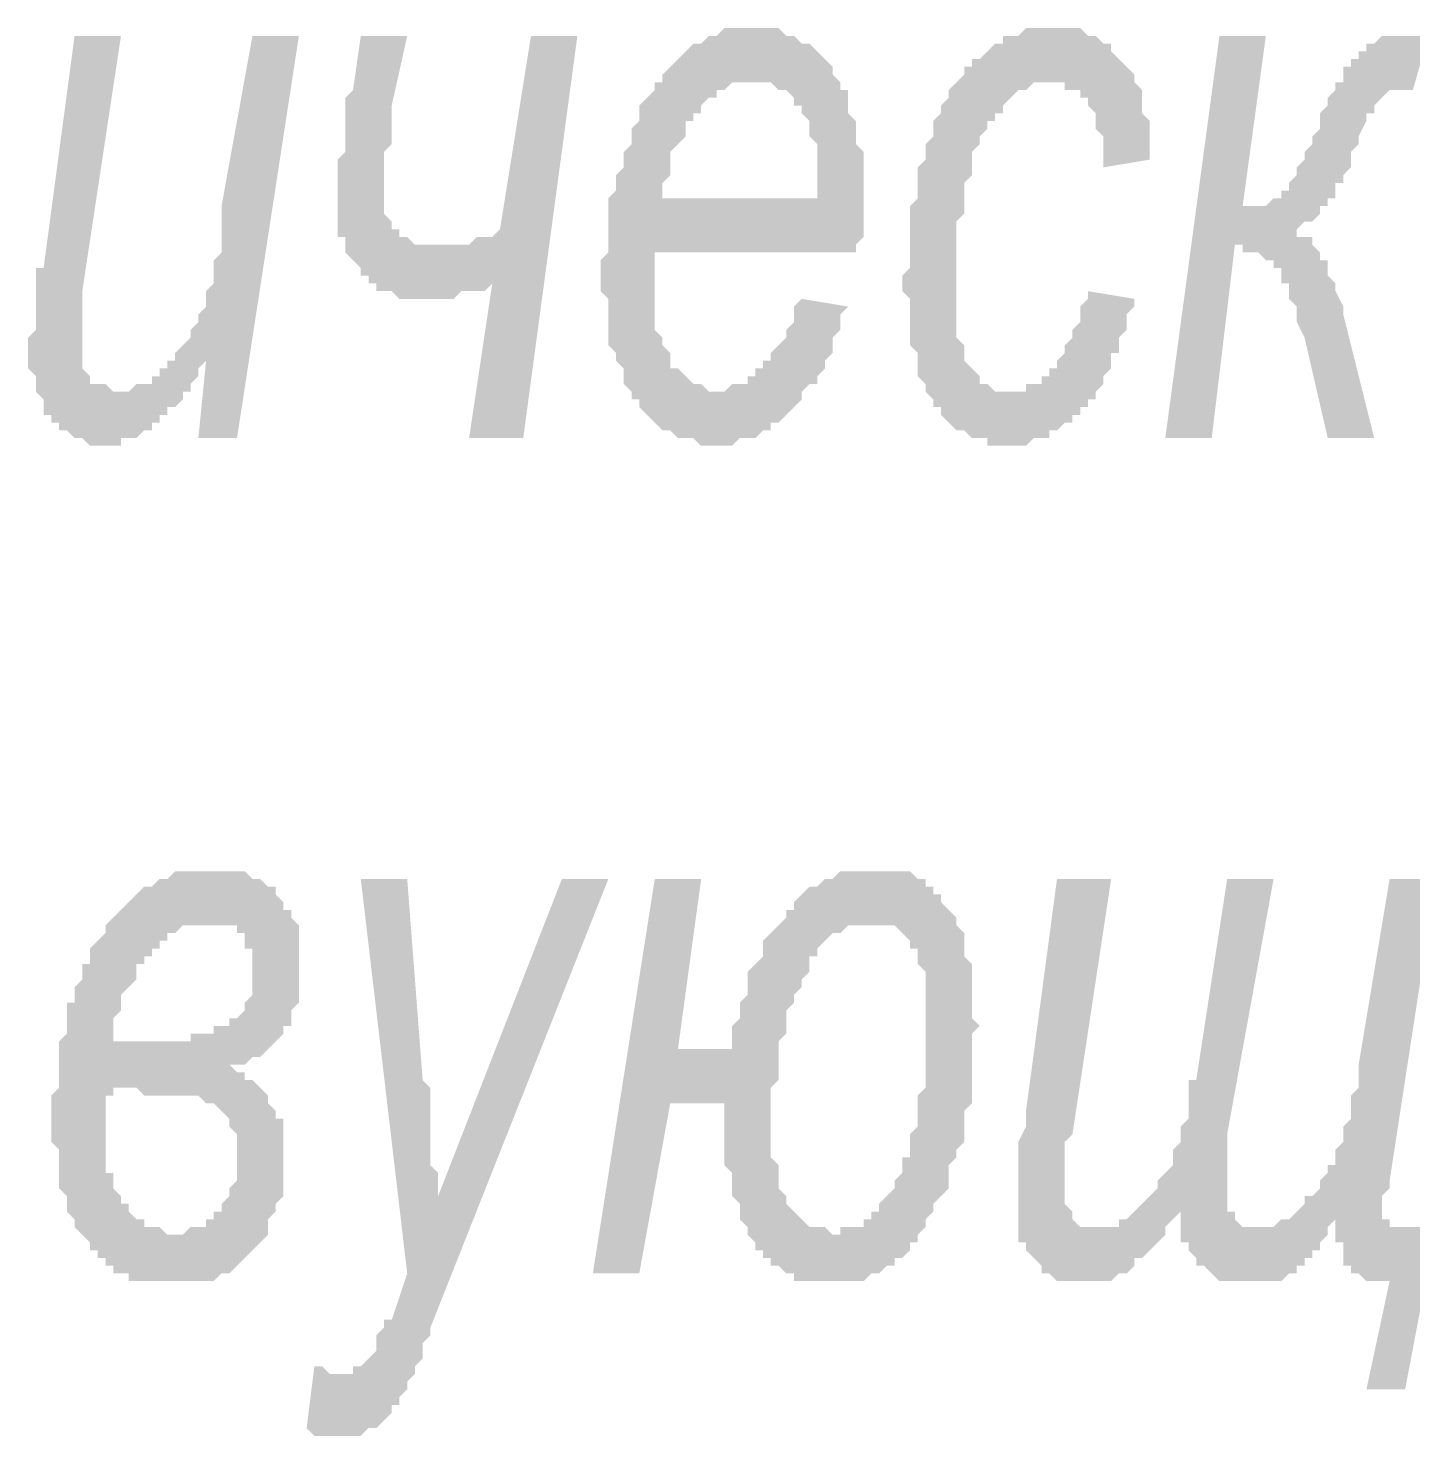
# Model space of a CAD drawing. Header units: millimetres. Extents: x 1372 to 666090, y 1285 to 31551.
# Drawn here: x 504770 to 505517, y 5046 to 5805 of the extents above; entities that cross this region are included whole.
import ezdxf

# ---------------------------------------------------------------- set-up
doc = ezdxf.new("R2010")
doc.units = ezdxf.units.MM
doc.layers.add('PDF _75-АЗ Штамп', color=7, linetype='Continuous')

msp = doc.modelspace()

# ---------------------------------------------------------------- hatches: boundary and pattern name
at = {"layer": 'PDF _75-АЗ Штамп', "transparency": 33554559}
for points in [[(504866.15, 5625.5), (504861.98, 5621.32), (504861.98, 5617.15), (504857.81, 5612.98), (504857.81, 5608.81), (504853.63, 5608.81), (504853.63, 5604.64), (504849.46, 5600.47), (504845.29, 5600.47), (504845.29, 5596.3), (504841.12, 5596.3), (504841.12, 5592.13), (504836.95, 5592.13), (504836.95, 5587.96), (504832.78, 5587.96), (504828.61, 5583.78), (504828.61, 5583.78), (504824.44, 5583.78), (504824.44, 5583.78), (504820.26, 5583.78), (504820.26, 5579.61), (504816.09, 5579.61), (504811.92, 5579.61), (504811.92, 5579.61), (504811.92, 5579.61), (504807.75, 5579.61), (504803.58, 5579.61), (504803.58, 5579.61), (504799.41, 5583.78), (504795.24, 5583.78), (504795.24, 5583.78), (504791.07, 5587.96), (504786.9, 5587.96), (504786.9, 5592.13), (504782.72, 5592.13), (504782.72, 5596.3), (504778.55, 5596.3), (504778.55, 5600.47), (504778.55, 5604.64), (504774.38, 5608.81), (504774.38, 5612.98), (504774.38, 5612.98), (504774.38, 5617.15), (504770.21, 5621.32), (504770.21, 5625.5), (504770.21, 5629.67), (504770.21, 5633.84), (504770.21, 5633.84), (504770.21, 5638.01), (504774.38, 5642.18), (504774.38, 5646.35), (504774.38, 5650.52), (504774.38, 5654.69), (504774.38, 5658.87), (504774.38, 5663.04), (504774.38, 5667.21), (504774.38, 5675.55), (504778.55, 5675.55), (504795.24, 5800.69), (504820.26, 5800.69), (504799.41, 5663.04), (504799.41, 5658.87), (504799.41, 5654.69), (504799.41, 5650.52), (504799.41, 5646.35), (504799.41, 5642.18), (504799.41, 5638.01), (504799.41, 5638.01), (504799.41, 5629.67), (504799.41, 5625.5), (504799.41, 5625.5), (504799.41, 5621.32), (504803.58, 5617.15), (504803.58, 5617.15), (504803.58, 5612.98), (504807.75, 5612.98), (504807.75, 5612.98), (504811.92, 5612.98), (504816.09, 5608.81), (504820.26, 5608.81), (504820.26, 5608.81), (504824.44, 5608.81), (504828.61, 5612.98), (504828.61, 5612.98), (504832.78, 5612.98), (504836.95, 5612.98), (504836.95, 5617.15), (504841.12, 5617.15), (504841.12, 5621.32), (504845.29, 5621.32), (504845.29, 5625.5), (504849.46, 5625.5), (504849.46, 5629.67), (504853.63, 5633.84), (504853.63, 5633.84), (504857.81, 5638.01), (504857.81, 5642.18), (504861.98, 5646.35), (504861.98, 5646.35), (504861.98, 5650.52), (504866.15, 5654.69), (504866.15, 5658.87), (504866.15, 5663.04), (504870.32, 5667.21), (504870.32, 5667.21), (504870.32, 5671.38), (504870.32, 5675.55), (504870.32, 5675.55), (504870.32, 5679.72), (504874.49, 5683.89), (504874.49, 5688.06), (504874.49, 5692.23), (504874.49, 5696.41), (504874.49, 5704.75), (504874.49, 5708.92), (504891.17, 5800.69), (504916.2, 5800.69), (504882.83, 5583.78), (504861.98, 5583.78)], [(504949.57, 5800.69), (504974.6, 5800.69), (504966.26, 5763.14), (504966.26, 5758.97), (504966.26, 5754.8), (504966.26, 5746.46), (504966.26, 5742.29), (504962.08, 5738.12), (504962.08, 5733.95), (504962.08, 5729.78), (504962.08, 5725.6), (504962.08, 5725.6), (504962.08, 5721.43), (504962.08, 5717.26), (504962.08, 5717.26), (504962.08, 5713.09), (504962.08, 5708.92), (504962.08, 5704.75), (504966.26, 5700.58), (504966.26, 5696.41), (504970.43, 5696.41), (504970.43, 5696.41), (504970.43, 5692.23), (504974.6, 5692.23), (504974.6, 5692.23), (504978.77, 5688.06), (504982.94, 5688.06), (504982.94, 5688.06), (504987.11, 5688.06), (504991.28, 5688.06), (504991.28, 5688.06), (504995.45, 5688.06), (504999.63, 5688.06), (504999.63, 5688.06), (505003.8, 5688.06), (505007.97, 5688.06), (505007.97, 5688.06), (505012.14, 5692.23), (505016.31, 5692.23), (505016.31, 5692.23), (505020.48, 5692.23), (505024.65, 5696.41), (505024.65, 5696.41), (505041.34, 5800.69), (505066.36, 5800.69), (505037.17, 5583.78), (505007.97, 5583.78), (505020.48, 5667.21), (505020.48, 5667.21), (505016.31, 5663.04), (505012.14, 5663.04), (505007.97, 5663.04), (505007.97, 5663.04), (505003.8, 5663.04), (504999.63, 5658.87), (504999.63, 5658.87), (504995.45, 5658.87), (504991.28, 5658.87), (504991.28, 5658.87), (504987.11, 5658.87), (504987.11, 5658.87), (504982.94, 5658.87), (504978.77, 5658.87), (504974.6, 5658.87), (504974.6, 5658.87), (504970.43, 5658.87), (504966.26, 5663.04), (504966.26, 5663.04), (504962.08, 5663.04), (504957.91, 5663.04), (504957.91, 5667.21), (504953.74, 5667.21), (504953.74, 5671.38), (504949.57, 5671.38), (504949.57, 5671.38), (504949.57, 5675.55), (504945.4, 5679.72), (504945.4, 5679.72), (504941.23, 5683.89), (504941.23, 5688.06), (504941.23, 5692.23), (504937.06, 5692.23), (504937.06, 5696.41), (504937.06, 5700.58), (504937.06, 5704.75), (504937.06, 5708.92), (504937.06, 5713.09), (504937.06, 5713.09), (504937.06, 5717.26), (504937.06, 5717.26), (504937.06, 5721.43), (504937.06, 5725.6), (504937.06, 5725.6), (504937.06, 5729.78), (504937.06, 5733.95), (504941.23, 5738.12), (504941.23, 5746.46), (504941.23, 5750.63), (504941.23, 5754.8), (504941.23, 5763.14), (504941.23, 5767.32), (504945.4, 5771.49)], [(505341.66, 5663.04), (505366.69, 5658.87), (505366.69, 5654.69), (505362.52, 5650.52), (505362.52, 5646.35), (505362.52, 5642.18), (505358.35, 5638.01), (505358.35, 5633.84), (505358.35, 5629.67), (505354.18, 5629.67), (505354.18, 5625.5), (505354.18, 5621.32), (505350, 5617.15), (505350, 5612.98), (505350, 5612.98), (505345.83, 5608.81), (505345.83, 5604.64), (505341.66, 5604.64), (505341.66, 5600.47), (505337.49, 5600.47), (505337.49, 5596.3), (505333.32, 5596.3), (505333.32, 5592.13), (505329.15, 5592.13), (505324.98, 5587.96), (505324.98, 5587.96), (505320.81, 5587.96), (505320.81, 5583.78), (505316.63, 5583.78), (505312.46, 5583.78), (505312.46, 5583.78), (505308.29, 5579.61), (505304.12, 5579.61), (505304.12, 5579.61), (505299.95, 5579.61), (505299.95, 5579.61), (505295.78, 5579.61), (505291.61, 5579.61), (505287.44, 5579.61), (505287.44, 5583.78), (505283.27, 5583.78), (505279.09, 5583.78), (505279.09, 5583.78), (505274.92, 5587.96), (505274.92, 5587.96), (505270.75, 5587.96), (505266.58, 5592.13), (505266.58, 5592.13), (505262.41, 5596.3), (505262.41, 5600.47), (505258.24, 5600.47), (505258.24, 5604.64), (505258.24, 5604.64), (505254.07, 5608.81), (505254.07, 5612.98), (505254.07, 5612.98), (505249.9, 5617.15), (505249.9, 5621.32), (505249.9, 5625.5), (505249.9, 5629.67), (505245.72, 5633.84), (505245.72, 5633.84), (505245.72, 5638.01), (505245.72, 5642.18), (505245.72, 5646.35), (505245.72, 5650.52), (505245.72, 5658.87), (505241.55, 5663.04), (505241.55, 5667.21), (505241.55, 5667.21), (505241.55, 5671.38), (505245.72, 5675.55), (505245.72, 5679.72), (505245.72, 5683.89), (505245.72, 5688.06), (505245.72, 5692.23), (505245.72, 5696.41), (505245.72, 5700.58), (505245.72, 5704.75), (505245.72, 5704.75), (505245.72, 5708.92), (505249.9, 5713.09), (505249.9, 5717.26), (505249.9, 5721.43), (505249.9, 5725.6), (505249.9, 5729.78), (505254.07, 5733.95), (505254.07, 5733.95), (505254.07, 5738.12), (505254.07, 5742.29), (505258.24, 5746.46), (505258.24, 5750.63), (505258.24, 5754.8), (505262.41, 5758.97), (505262.41, 5763.14), (505266.58, 5767.32), (505266.58, 5767.32), (505266.58, 5771.49), (505270.75, 5775.66), (505270.75, 5775.66), (505274.92, 5779.83), (505274.92, 5784), (505279.09, 5784), (505279.09, 5788.17), (505283.27, 5788.17), (505283.27, 5788.17), (505287.44, 5792.34), (505287.44, 5792.34), (505291.61, 5796.51), (505295.78, 5796.51), (505295.78, 5800.69), (505299.95, 5800.69), (505299.95, 5800.69), (505304.12, 5800.69), (505308.29, 5804.86), (505308.29, 5804.86), (505312.46, 5804.86), (505316.63, 5804.86), (505320.81, 5804.86), (505320.81, 5804.86), (505324.98, 5804.86), (505324.98, 5804.86), (505329.15, 5804.86), (505333.32, 5804.86), (505333.32, 5804.86), (505337.49, 5804.86), (505341.66, 5800.69), (505341.66, 5800.69), (505345.83, 5800.69), (505350, 5796.51), (505350, 5796.51), (505354.18, 5796.51), (505354.18, 5792.34), (505358.35, 5788.17), (505358.35, 5788.17), (505362.52, 5784), (505362.52, 5784), (505366.69, 5779.83), (505366.69, 5775.66), (505366.69, 5775.66), (505370.86, 5771.49), (505370.86, 5767.32), (505370.86, 5763.14), (505370.86, 5758.97), (505375.03, 5754.8), (505375.03, 5750.63), (505375.03, 5746.46), (505375.03, 5742.29), (505375.03, 5738.12), (505375.03, 5733.95), (505375.03, 5733.95), (505350, 5729.78), (505350, 5738.12), (505350, 5742.29), (505350, 5746.46), (505350, 5746.46), (505345.83, 5750.63), (505345.83, 5754.8), (505345.83, 5758.97), (505341.66, 5763.14), (505341.66, 5763.14), (505341.66, 5767.32), (505337.49, 5767.32), (505337.49, 5771.49), (505333.32, 5771.49), (505329.15, 5771.49), (505329.15, 5775.66), (505324.98, 5775.66), (505320.81, 5775.66), (505320.81, 5775.66), (505316.63, 5775.66), (505316.63, 5775.66), (505312.46, 5775.66), (505308.29, 5771.49), (505308.29, 5771.49), (505304.12, 5771.49), (505299.95, 5767.32), (505299.95, 5767.32), (505295.78, 5763.14), (505295.78, 5763.14), (505295.78, 5758.97), (505291.61, 5758.97), (505291.61, 5754.8), (505287.44, 5754.8), (505287.44, 5750.63), (505283.27, 5746.46), (505283.27, 5742.29), (505283.27, 5742.29), (505279.09, 5738.12), (505279.09, 5733.95), (505279.09, 5729.78), (505279.09, 5725.6), (505274.92, 5721.43), (505274.92, 5717.26), (505274.92, 5713.09), (505274.92, 5708.92), (505274.92, 5704.75), (505270.75, 5700.58), (505270.75, 5696.41), (505270.75, 5692.23), (505270.75, 5688.06), (505270.75, 5683.89), (505270.75, 5679.72), (505270.75, 5679.72), (505270.75, 5675.55), (505270.75, 5671.38), (505270.75, 5667.21), (505270.75, 5663.04), (505270.75, 5658.87), (505270.75, 5654.69), (505270.75, 5650.52), (505270.75, 5646.35), (505270.75, 5642.18), (505270.75, 5638.01), (505274.92, 5633.84), (505274.92, 5629.67), (505274.92, 5625.5), (505274.92, 5625.5), (505279.09, 5621.32), (505279.09, 5621.32), (505283.27, 5617.15), (505283.27, 5612.98), (505287.44, 5612.98), (505287.44, 5612.98), (505291.61, 5608.81), (505295.78, 5608.81), (505295.78, 5608.81), (505299.95, 5608.81), (505299.95, 5608.81), (505304.12, 5608.81), (505308.29, 5608.81), (505308.29, 5612.98), (505312.46, 5612.98), (505316.63, 5612.98), (505316.63, 5617.15), (505320.81, 5617.15), (505320.81, 5621.32), (505324.98, 5621.32), (505324.98, 5625.5), (505324.98, 5625.5), (505329.15, 5629.67), (505329.15, 5633.84), (505333.32, 5638.01), (505333.32, 5638.01), (505333.32, 5642.18), (505337.49, 5646.35), (505337.49, 5650.52), (505337.49, 5654.69), (505341.66, 5658.87), (505341.66, 5663.04), (505341.66, 5663.04)], [(505412.57, 5800.69), (505437.6, 5800.69), (505425.09, 5708.92), (505429.26, 5708.92), (505433.43, 5708.92), (505437.6, 5708.92), (505437.6, 5708.92), (505441.77, 5713.09), (505441.77, 5713.09), (505445.94, 5713.09), (505445.94, 5717.26), (505450.11, 5717.26), (505450.11, 5721.43), (505450.11, 5721.43), (505454.28, 5725.6), (505454.28, 5725.6), (505454.28, 5729.78), (505458.45, 5733.95), (505458.45, 5738.12), (505462.63, 5742.29), (505462.63, 5746.46), (505466.8, 5750.63), (505466.8, 5754.8), (505466.8, 5758.97), (505470.97, 5763.14), (505470.97, 5767.32), (505475.14, 5771.49), (505475.14, 5775.66), (505479.31, 5775.66), (505479.31, 5779.83), (505479.31, 5784), (505483.48, 5784), (505483.48, 5788.17), (505487.65, 5788.17), (505487.65, 5792.34), (505487.65, 5792.34), (505491.82, 5792.34), (505491.82, 5796.51), (505496, 5796.51), (505496, 5796.51), (505500.17, 5800.69), (505504.34, 5800.69), (505504.34, 5800.69), (505508.51, 5800.69), (505512.68, 5800.69), (505525.19, 5800.69), (505516.85, 5771.49), (505512.68, 5771.49), (505508.51, 5771.49), (505504.34, 5771.49), (505504.34, 5771.49), (505500.17, 5767.32), (505500.17, 5767.32), (505500.17, 5767.32), (505496, 5763.14), (505496, 5758.97), (505491.82, 5758.97), (505491.82, 5754.8), (505487.65, 5746.46), (505487.65, 5746.46), (505487.65, 5742.29), (505483.48, 5738.12), (505483.48, 5733.95), (505483.48, 5729.78), (505479.31, 5725.6), (505479.31, 5721.43), (505475.14, 5721.43), (505475.14, 5717.26), (505475.14, 5713.09), (505470.97, 5713.09), (505470.97, 5713.09), (505470.97, 5708.92), (505466.8, 5708.92), (505466.8, 5704.75), (505462.63, 5700.58), (505462.63, 5700.58), (505458.45, 5700.58), (505454.28, 5696.41), (505454.28, 5696.41), (505454.28, 5692.23), (505458.45, 5692.23), (505462.63, 5692.23), (505462.63, 5688.06), (505466.8, 5683.89), (505466.8, 5683.89), (505466.8, 5679.72), (505470.97, 5679.72), (505470.97, 5675.55), (505470.97, 5671.38), (505475.14, 5667.21), (505475.14, 5663.04), (505475.14, 5663.04), (505479.31, 5654.69), (505479.31, 5650.52), (505479.31, 5650.52), (505496, 5583.78), (505470.97, 5583.78), (505458.45, 5638.01), (505454.28, 5646.35), (505454.28, 5650.52), (505454.28, 5654.69), (505450.11, 5658.87), (505450.11, 5663.04), (505450.11, 5667.21), (505445.94, 5667.21), (505445.94, 5671.38), (505445.94, 5675.55), (505441.77, 5675.55), (505441.77, 5675.55), (505441.77, 5679.72), (505437.6, 5679.72), (505433.43, 5683.89), (505433.43, 5683.89), (505429.26, 5683.89), (505425.09, 5683.89), (505425.09, 5688.06), (505420.91, 5688.06), (505408.4, 5583.78), (505383.37, 5583.78)], [(504920.37, 5049.87), (504924.54, 5083.24), (504924.54, 5083.24), (504928.72, 5083.24), (504932.89, 5079.07), (504932.89, 5079.07), (504937.06, 5079.07), (504937.06, 5079.07), (504941.23, 5079.07), (504945.4, 5079.07), (504945.4, 5083.24), (504949.57, 5083.24), (504949.57, 5083.24), (504953.74, 5087.41), (504953.74, 5087.41), (504957.91, 5091.58), (504957.91, 5095.76), (504957.91, 5099.93), (504962.08, 5104.1), (504962.08, 5108.27), (504966.26, 5108.27), (504974.6, 5133.3), (504949.57, 5346.03), (504974.6, 5346.03), (504982.94, 5237.58), (504987.11, 5233.41), (504987.11, 5229.23), (504987.11, 5225.06), (504987.11, 5220.89), (504987.11, 5216.72), (504987.11, 5212.55), (504987.11, 5208.38), (504987.11, 5204.21), (504987.11, 5200.04), (504987.11, 5195.86), (504987.11, 5191.69), (504991.28, 5187.52), (504991.28, 5183.35), (504991.28, 5179.18), (504991.28, 5175.01), (504991.28, 5175.01), (505058.02, 5346.03), (505083.05, 5346.03), (504987.11, 5104.1), (504987.11, 5099.93), (504982.94, 5095.76), (504982.94, 5091.58), (504982.94, 5087.41), (504978.77, 5083.24), (504978.77, 5079.07), (504974.6, 5074.9), (504974.6, 5070.73), (504970.43, 5066.56), (504970.43, 5066.56), (504970.43, 5062.39), (504966.26, 5062.39), (504966.26, 5058.22), (504966.26, 5058.22), (504962.08, 5054.04), (504962.08, 5054.04), (504957.91, 5049.87), (504957.91, 5049.87), (504953.74, 5049.87), (504949.57, 5045.7), (504949.57, 5045.7), (504945.4, 5045.7), (504941.23, 5045.7), (504941.23, 5045.7), (504937.06, 5045.7), (504937.06, 5045.7), (504932.89, 5045.7), (504928.72, 5045.7), (504928.72, 5045.7), (504924.54, 5045.7), (504920.37, 5049.87), (504920.37, 5049.87)], [(505391.72, 5166.67), (505387.54, 5162.49), (505387.54, 5162.49), (505383.37, 5158.32), (505383.37, 5154.15), (505379.2, 5149.98), (505379.2, 5149.98), (505375.03, 5145.81), (505375.03, 5145.81), (505370.86, 5141.64), (505366.69, 5141.64), (505366.69, 5137.47), (505366.69, 5137.47), (505362.52, 5133.3), (505358.35, 5133.3), (505358.35, 5133.3), (505354.18, 5129.13), (505354.18, 5129.13), (505350, 5129.13), (505345.83, 5129.13), (505345.83, 5129.13), (505341.66, 5129.13), (505337.49, 5129.13), (505337.49, 5129.13), (505333.32, 5129.13), (505329.15, 5129.13), (505329.15, 5129.13), (505324.98, 5129.13), (505320.81, 5133.3), (505320.81, 5133.3), (505316.63, 5133.3), (505316.63, 5137.47), (505312.46, 5141.64), (505312.46, 5141.64), (505308.29, 5145.81), (505308.29, 5149.98), (505304.12, 5149.98), (505304.12, 5154.15), (505304.12, 5158.32), (505304.12, 5162.49), (505304.12, 5166.67), (505304.12, 5170.84), (505304.12, 5170.84), (505304.12, 5175.01), (505304.12, 5179.18), (505304.12, 5183.35), (505304.12, 5183.35), (505304.12, 5187.52), (505304.12, 5191.69), (505304.12, 5195.86), (505304.12, 5200.04), (505304.12, 5204.21), (505308.29, 5212.55), (505308.29, 5216.72), (505308.29, 5220.89), (505324.98, 5346.03), (505354.18, 5346.03), (505333.32, 5208.38), (505329.15, 5204.21), (505329.15, 5200.04), (505329.15, 5195.86), (505329.15, 5191.69), (505329.15, 5187.52), (505329.15, 5183.35), (505329.15, 5183.35), (505329.15, 5175.01), (505329.15, 5170.84), (505329.15, 5170.84), (505333.32, 5166.67), (505333.32, 5162.49), (505333.32, 5162.49), (505337.49, 5158.32), (505341.66, 5158.32), (505341.66, 5158.32), (505345.83, 5158.32), (505350, 5158.32), (505350, 5158.32), (505354.18, 5158.32), (505358.35, 5158.32), (505358.35, 5162.49), (505362.52, 5162.49), (505366.69, 5166.67), (505366.69, 5166.67), (505370.86, 5170.84), (505370.86, 5170.84), (505375.03, 5175.01), (505375.03, 5175.01), (505379.2, 5179.18), (505379.2, 5183.35), (505383.37, 5187.52), (505383.37, 5187.52), (505387.54, 5191.69), (505387.54, 5195.86), (505387.54, 5195.86), (505387.54, 5200.04), (505391.72, 5204.21), (505391.72, 5204.21), (505391.72, 5208.38), (505391.72, 5212.55), (505395.89, 5216.72), (505395.89, 5220.89), (505395.89, 5225.06), (505395.89, 5229.23), (505395.89, 5237.58), (505400.06, 5237.58), (505416.74, 5346.03), (505441.77, 5346.03), (505416.74, 5208.38), (505416.74, 5200.04), (505416.74, 5195.86), (505416.74, 5191.69), (505416.74, 5187.52), (505416.74, 5183.35), (505416.74, 5183.35), (505416.74, 5179.18), (505416.74, 5175.01), (505416.74, 5170.84), (505416.74, 5166.67), (505420.91, 5166.67), (505420.91, 5162.49), (505420.91, 5162.49), (505425.09, 5158.32), (505429.26, 5158.32), (505429.26, 5158.32), (505433.43, 5158.32), (505433.43, 5158.32), (505437.6, 5158.32), (505441.77, 5158.32), (505441.77, 5158.32), (505445.94, 5162.49), (505445.94, 5162.49), (505450.11, 5162.49), (505454.28, 5166.67), (505454.28, 5166.67), (505458.45, 5170.84), (505458.45, 5175.01), (505462.63, 5175.01), (505466.8, 5179.18), (505466.8, 5179.18), (505466.8, 5183.35), (505466.8, 5183.35), (505470.97, 5187.52), (505470.97, 5191.69), (505475.14, 5191.69), (505475.14, 5195.86), (505475.14, 5200.04), (505479.31, 5204.21), (505479.31, 5204.21), (505479.31, 5208.38), (505479.31, 5212.55), (505483.48, 5216.72), (505483.48, 5220.89), (505483.48, 5225.06), (505483.48, 5229.23), (505487.65, 5233.41), (505487.65, 5241.75), (505487.65, 5241.75), (505487.65, 5245.92), (505487.65, 5245.92), (505504.34, 5346.03), (505529.36, 5346.03), (505504.34, 5183.35), (505504.34, 5179.18), (505500.17, 5175.01), (505500.17, 5170.84), (505500.17, 5166.67), (505500.17, 5162.49), (505504.34, 5162.49), (505504.34, 5158.32), (505508.51, 5158.32), (505508.51, 5158.32), (505512.68, 5158.32), (505529.36, 5158.32), (505512.68, 5070.73), (505491.82, 5070.73), (505504.34, 5129.13), (505500.17, 5129.13), (505496, 5129.13), (505491.82, 5129.13), (505491.82, 5129.13), (505487.65, 5133.3), (505487.65, 5133.3), (505483.48, 5133.3), (505483.48, 5137.47), (505479.31, 5137.47), (505479.31, 5141.64), (505479.31, 5145.81), (505479.31, 5149.98), (505475.14, 5149.98), (505475.14, 5154.15), (505475.14, 5158.32), (505475.14, 5162.49), (505475.14, 5166.67), (505475.14, 5162.49), (505470.97, 5158.32), (505470.97, 5154.15), (505466.8, 5149.98), (505466.8, 5145.81), (505462.63, 5145.81), (505462.63, 5141.64), (505458.45, 5141.64), (505458.45, 5137.47), (505454.28, 5137.47), (505454.28, 5133.3), (505450.11, 5133.3), (505450.11, 5133.3), (505450.11, 5133.3), (505445.94, 5129.13), (505441.77, 5129.13), (505437.6, 5129.13), (505437.6, 5129.13), (505433.43, 5129.13), (505429.26, 5129.13), (505429.26, 5129.13), (505425.09, 5129.13), (505425.09, 5129.13), (505420.91, 5129.13), (505420.91, 5129.13), (505416.74, 5129.13), (505412.57, 5129.13), (505412.57, 5129.13), (505408.4, 5133.3), (505408.4, 5133.3), (505404.23, 5137.47), (505400.06, 5137.47), (505400.06, 5137.47), (505400.06, 5141.64), (505395.89, 5145.81), (505395.89, 5149.98), (505391.72, 5149.98), (505391.72, 5154.15), (505391.72, 5158.32), (505391.72, 5162.49), (505391.72, 5166.67), (505391.72, 5166.67)]]:
    msp.add_hatch(color=256, dxfattribs=at).paths.add_polyline_path(points)
h = msp.add_hatch(color=256, dxfattribs=at)
h.paths.add_polyline_path([(505187.33, 5658.87), (505212.36, 5654.69), (505208.18, 5650.52), (505208.18, 5646.35), (505208.18, 5646.35), (505208.18, 5642.18), (505204.01, 5638.01), (505204.01, 5633.84), (505204.01, 5629.67), (505199.84, 5625.5), (505199.84, 5625.5), (505199.84, 5621.32), (505195.67, 5617.15), (505195.67, 5612.98), (505191.5, 5612.98), (505187.33, 5608.81), (505187.33, 5604.64), (505187.33, 5604.64), (505183.16, 5600.47), (505183.16, 5600.47), (505178.99, 5596.3), (505178.99, 5596.3), (505174.81, 5592.13), (505170.64, 5592.13), (505170.64, 5587.96), (505166.47, 5587.96), (505166.47, 5587.96), (505162.3, 5583.78), (505158.13, 5583.78), (505158.13, 5583.78), (505153.96, 5583.78), (505149.79, 5579.61), (505149.79, 5579.61), (505145.62, 5579.61), (505141.45, 5579.61), (505141.45, 5579.61), (505137.27, 5579.61), (505133.1, 5579.61), (505133.1, 5579.61), (505128.93, 5583.78), (505124.76, 5583.78), (505124.76, 5583.78), (505120.59, 5583.78), (505116.42, 5587.96), (505116.42, 5587.96), (505112.25, 5587.96), (505108.08, 5592.13), (505108.08, 5592.13), (505108.08, 5592.13), (505103.9, 5596.3), (505103.9, 5596.3), (505099.73, 5600.47), (505099.73, 5604.64), (505095.56, 5604.64), (505095.56, 5608.81), (505091.39, 5612.98), (505091.39, 5617.15), (505091.39, 5621.32), (505087.22, 5625.5), (505087.22, 5625.5), (505087.22, 5625.5), (505087.22, 5629.67), (505083.05, 5633.84), (505083.05, 5638.01), (505083.05, 5642.18), (505083.05, 5646.35), (505083.05, 5650.52), (505083.05, 5654.69), (505083.05, 5658.87), (505078.88, 5663.04), (505078.88, 5667.21), (505078.88, 5671.38), (505078.88, 5671.38), (505078.88, 5675.55), (505078.88, 5679.72), (505083.05, 5683.89), (505083.05, 5688.06), (505083.05, 5692.23), (505083.05, 5696.41), (505083.05, 5700.58), (505083.05, 5704.75), (505083.05, 5708.92), (505083.05, 5713.09), (505087.22, 5717.26), (505087.22, 5721.43), (505087.22, 5721.43), (505087.22, 5725.6), (505091.39, 5729.78), (505091.39, 5733.95), (505091.39, 5738.12), (505091.39, 5738.12), (505095.56, 5742.29), (505095.56, 5746.46), (505095.56, 5750.63), (505099.73, 5754.8), (505099.73, 5758.97), (505099.73, 5763.14), (505103.9, 5767.32), (505103.9, 5767.32), (505108.08, 5771.49), (505108.08, 5775.66), (505112.25, 5775.66), (505112.25, 5779.83), (505116.42, 5784), (505116.42, 5784), (505120.59, 5788.17), (505120.59, 5788.17), (505120.59, 5788.17), (505124.76, 5792.34), (505124.76, 5792.34), (505128.93, 5796.51), (505133.1, 5796.51), (505133.1, 5796.51), (505137.27, 5800.69), (505141.45, 5800.69), (505141.45, 5800.69), (505145.62, 5804.86), (505149.79, 5804.86), (505149.79, 5804.86), (505153.96, 5804.86), (505158.13, 5804.86), (505158.13, 5804.86), (505162.3, 5804.86), (505162.3, 5804.86), (505166.47, 5804.86), (505170.64, 5804.86), (505174.81, 5804.86), (505174.81, 5804.86), (505178.99, 5800.69), (505183.16, 5800.69), (505183.16, 5800.69), (505187.33, 5796.51), (505187.33, 5796.51), (505191.5, 5796.51), (505195.67, 5792.34), (505195.67, 5792.34), (505199.84, 5788.17), (505199.84, 5788.17), (505204.01, 5784), (505204.01, 5779.83), (505204.01, 5779.83), (505208.18, 5775.66), (505208.18, 5771.49), (505212.36, 5771.49), (505212.36, 5767.32), (505212.36, 5763.14), (505212.36, 5758.97), (505216.53, 5754.8), (505216.53, 5750.63), (505216.53, 5746.46), (505216.53, 5746.46), (505216.53, 5742.29), (505220.7, 5738.12), (505220.7, 5733.95), (505220.7, 5725.6), (505220.7, 5721.43), (505220.7, 5717.26), (505220.7, 5717.26), (505220.7, 5713.09), (505220.7, 5708.92), (505220.7, 5704.75), (505220.7, 5700.58), (505220.7, 5696.41), (505220.7, 5692.23), (505216.53, 5688.06), (505216.53, 5683.89), (505108.08, 5683.89), (505108.08, 5679.72), (505108.08, 5675.55), (505108.08, 5671.38), (505108.08, 5667.21), (505108.08, 5663.04), (505108.08, 5658.87), (505108.08, 5654.69), (505108.08, 5650.52), (505108.08, 5646.35), (505108.08, 5642.18), (505112.25, 5638.01), (505112.25, 5633.84), (505112.25, 5633.84), (505116.42, 5629.67), (505116.42, 5625.5), (505116.42, 5625.5), (505116.42, 5621.32), (505120.59, 5621.32), (505124.76, 5617.15), (505124.76, 5617.15), (505128.93, 5612.98), (505128.93, 5612.98), (505133.1, 5612.98), (505137.27, 5608.81), (505137.27, 5608.81), (505141.45, 5608.81), (505141.45, 5608.81), (505145.62, 5608.81), (505149.79, 5612.98), (505149.79, 5612.98), (505153.96, 5612.98), (505158.13, 5612.98), (505158.13, 5617.15), (505162.3, 5617.15), (505162.3, 5621.32), (505166.47, 5621.32), (505166.47, 5625.5), (505170.64, 5625.5), (505170.64, 5629.67), (505174.81, 5633.84), (505174.81, 5633.84), (505178.99, 5638.01), (505178.99, 5642.18), (505183.16, 5646.35), (505183.16, 5650.52), (505183.16, 5654.69), (505187.33, 5658.87), (505187.33, 5658.87)], flags=0)
h.paths.add_polyline_path([(505112.25, 5713.09), (505195.67, 5713.09), (505195.67, 5717.26), (505195.67, 5721.43), (505195.67, 5725.6), (505195.67, 5729.78), (505195.67, 5733.95), (505195.67, 5738.12), (505195.67, 5742.29), (505191.5, 5746.46), (505191.5, 5750.63), (505191.5, 5750.63), (505191.5, 5754.8), (505187.33, 5758.97), (505187.33, 5763.14), (505187.33, 5763.14), (505183.16, 5763.14), (505183.16, 5767.32), (505178.99, 5771.49), (505178.99, 5771.49), (505174.81, 5771.49), (505170.64, 5775.66), (505170.64, 5775.66), (505166.47, 5775.66), (505162.3, 5775.66), (505162.3, 5775.66), (505158.13, 5775.66), (505153.96, 5775.66), (505153.96, 5775.66), (505149.79, 5775.66), (505149.79, 5775.66), (505145.62, 5771.49), (505141.45, 5771.49), (505141.45, 5767.32), (505137.27, 5767.32), (505133.1, 5763.14), (505133.1, 5763.14), (505133.1, 5758.97), (505128.93, 5758.97), (505128.93, 5754.8), (505124.76, 5754.8), (505124.76, 5750.63), (505124.76, 5746.46), (505120.59, 5742.29), (505120.59, 5742.29), (505116.42, 5738.12), (505116.42, 5733.95), (505116.42, 5729.78), (505116.42, 5725.6), (505112.25, 5721.43), (505112.25, 5717.26), (505112.25, 5713.09), (505112.25, 5713.09)], flags=0)
h = msp.add_hatch(color=256, dxfattribs=at)
h.paths.add_polyline_path([(504878.66, 5245.92), (504882.83, 5241.75), (504887, 5241.75), (504887, 5237.58), (504891.17, 5237.58), (504895.35, 5233.41), (504895.35, 5233.41), (504899.52, 5229.23), (504899.52, 5229.23), (504899.52, 5225.06), (504903.69, 5220.89), (504903.69, 5216.72), (504907.86, 5216.72), (504907.86, 5212.55), (504907.86, 5208.38), (504907.86, 5204.21), (504907.86, 5200.04), (504907.86, 5195.86), (504907.86, 5195.86), (504907.86, 5191.69), (504907.86, 5187.52), (504907.86, 5183.35), (504907.86, 5179.18), (504907.86, 5175.01), (504903.69, 5170.84), (504903.69, 5170.84), (504903.69, 5166.67), (504899.52, 5162.49), (504899.52, 5158.32), (504899.52, 5154.15), (504895.35, 5149.98), (504895.35, 5149.98), (504895.35, 5149.98), (504891.17, 5145.81), (504891.17, 5145.81), (504887, 5141.64), (504887, 5141.64), (504882.83, 5137.47), (504882.83, 5137.47), (504878.66, 5133.3), (504874.49, 5133.3), (504874.49, 5133.3), (504870.32, 5129.13), (504866.15, 5129.13), (504866.15, 5129.13), (504861.98, 5129.13), (504857.81, 5129.13), (504853.63, 5129.13), (504853.63, 5129.13), (504849.46, 5129.13), (504849.46, 5129.13), (504845.29, 5129.13), (504841.12, 5129.13), (504836.95, 5129.13), (504836.95, 5129.13), (504832.78, 5129.13), (504828.61, 5129.13), (504824.44, 5129.13), (504824.44, 5133.3), (504820.26, 5133.3), (504820.26, 5133.3), (504816.09, 5133.3), (504816.09, 5137.47), (504811.92, 5137.47), (504811.92, 5141.64), (504807.75, 5141.64), (504807.75, 5145.81), (504803.58, 5145.81), (504803.58, 5149.98), (504799.41, 5154.15), (504799.41, 5154.15), (504795.24, 5158.32), (504795.24, 5162.49), (504791.07, 5166.67), (504791.07, 5166.67), (504791.07, 5170.84), (504791.07, 5175.01), (504786.9, 5179.18), (504786.9, 5183.35), (504786.9, 5187.52), (504786.9, 5191.69), (504786.9, 5195.86), (504786.9, 5200.04), (504782.72, 5204.21), (504782.72, 5208.38), (504782.72, 5212.55), (504782.72, 5212.55), (504782.72, 5216.72), (504782.72, 5220.89), (504782.72, 5225.06), (504782.72, 5229.23), (504786.9, 5233.41), (504786.9, 5237.58), (504786.9, 5241.75), (504786.9, 5245.92), (504786.9, 5250.09), (504786.9, 5254.26), (504786.9, 5258.43), (504791.07, 5262.6), (504791.07, 5266.77), (504791.07, 5270.95), (504791.07, 5275.12), (504791.07, 5279.29), (504795.24, 5279.29), (504795.24, 5283.46), (504795.24, 5287.63), (504799.41, 5291.8), (504799.41, 5295.97), (504799.41, 5300.14), (504803.58, 5300.14), (504803.58, 5304.32), (504803.58, 5308.49), (504807.75, 5312.66), (504807.75, 5312.66), (504807.75, 5312.66), (504811.92, 5316.83), (504811.92, 5321), (504816.09, 5325.17), (504816.09, 5325.17), (504820.26, 5329.34), (504820.26, 5329.34), (504824.44, 5333.51), (504824.44, 5333.51), (504828.61, 5337.68), (504828.61, 5337.68), (504832.78, 5341.86), (504836.95, 5341.86), (504836.95, 5341.86), (504841.12, 5346.03), (504841.12, 5346.03), (504845.29, 5346.03), (504849.46, 5350.2), (504849.46, 5350.2), (504853.63, 5350.2), (504857.81, 5350.2), (504857.81, 5350.2), (504861.98, 5350.2), (504866.15, 5350.2), (504870.32, 5350.2), (504870.32, 5350.2), (504874.49, 5350.2), (504874.49, 5350.2), (504878.66, 5350.2), (504882.83, 5350.2), (504887, 5350.2), (504887, 5350.2), (504891.17, 5346.03), (504895.35, 5346.03), (504895.35, 5346.03), (504899.52, 5341.86), (504899.52, 5341.86), (504903.69, 5341.86), (504903.69, 5337.68), (504903.69, 5337.68), (504907.86, 5333.51), (504907.86, 5329.34), (504912.03, 5329.34), (504912.03, 5325.17), (504916.2, 5321), (504916.2, 5316.83), (504916.2, 5312.66), (504916.2, 5308.49), (504916.2, 5304.32), (504916.2, 5300.14), (504916.2, 5300.14), (504916.2, 5295.97), (504916.2, 5291.8), (504916.2, 5287.63), (504916.2, 5283.46), (504916.2, 5279.29), (504912.03, 5275.12), (504912.03, 5270.95), (504912.03, 5266.77), (504907.86, 5266.77), (504907.86, 5262.6), (504907.86, 5262.6), (504903.69, 5258.43), (504903.69, 5258.43), (504899.52, 5254.26), (504899.52, 5254.26), (504895.35, 5250.09), (504891.17, 5250.09), (504891.17, 5250.09), (504887, 5245.92), (504882.83, 5245.92), (504878.66, 5245.92), (504878.66, 5245.92)], flags=0)
h.paths.add_polyline_path([(504816.09, 5258.43), (504820.26, 5258.43), (504820.26, 5258.43), (504824.44, 5258.43), (504828.61, 5258.43), (504828.61, 5258.43), (504832.78, 5258.43), (504832.78, 5258.43), (504836.95, 5258.43), (504841.12, 5258.43), (504845.29, 5258.43), (504849.46, 5258.43), (504849.46, 5258.43), (504853.63, 5258.43), (504857.81, 5258.43), (504857.81, 5262.6), (504861.98, 5262.6), (504866.15, 5262.6), (504866.15, 5262.6), (504870.32, 5262.6), (504870.32, 5266.77), (504874.49, 5266.77), (504874.49, 5266.77), (504878.66, 5266.77), (504878.66, 5270.95), (504882.83, 5270.95), (504887, 5275.12), (504887, 5279.29), (504887, 5279.29), (504891.17, 5283.46), (504891.17, 5287.63), (504891.17, 5291.8), (504891.17, 5295.97), (504891.17, 5295.97), (504891.17, 5300.14), (504891.17, 5304.32), (504891.17, 5308.49), (504887, 5308.49), (504887, 5312.66), (504887, 5316.83), (504882.83, 5316.83), (504882.83, 5321), (504878.66, 5321), (504874.49, 5321), (504874.49, 5321), (504870.32, 5321), (504870.32, 5321), (504866.15, 5321), (504861.98, 5321), (504861.98, 5321), (504857.81, 5321), (504853.63, 5321), (504853.63, 5321), (504849.46, 5316.83), (504845.29, 5316.83), (504845.29, 5312.66), (504841.12, 5312.66), (504841.12, 5308.49), (504836.95, 5308.49), (504836.95, 5304.32), (504832.78, 5304.32), (504832.78, 5300.14), (504828.61, 5300.14), (504828.61, 5295.97), (504828.61, 5291.8), (504824.44, 5287.63), (504824.44, 5287.63), (504820.26, 5283.46), (504820.26, 5279.29), (504820.26, 5275.12), (504816.09, 5270.95), (504816.09, 5266.77), (504816.09, 5262.6), (504816.09, 5258.43)], flags=0)
h.paths.add_polyline_path([(504811.92, 5229.23), (504811.92, 5225.06), (504811.92, 5220.89), (504811.92, 5216.72), (504811.92, 5216.72), (504811.92, 5212.55), (504811.92, 5208.38), (504811.92, 5204.21), (504811.92, 5200.04), (504811.92, 5195.86), (504811.92, 5191.69), (504811.92, 5187.52), (504816.09, 5187.52), (504816.09, 5183.35), (504816.09, 5179.18), (504820.26, 5175.01), (504820.26, 5170.84), (504820.26, 5170.84), (504824.44, 5170.84), (504824.44, 5166.67), (504824.44, 5166.67), (504828.61, 5162.49), (504832.78, 5162.49), (504832.78, 5158.32), (504836.95, 5158.32), (504836.95, 5158.32), (504841.12, 5158.32), (504845.29, 5154.15), (504849.46, 5154.15), (504849.46, 5154.15), (504853.63, 5154.15), (504857.81, 5158.32), (504857.81, 5158.32), (504861.98, 5158.32), (504866.15, 5158.32), (504866.15, 5162.49), (504870.32, 5162.49), (504870.32, 5166.67), (504874.49, 5166.67), (504874.49, 5166.67), (504874.49, 5170.84), (504878.66, 5175.01), (504878.66, 5175.01), (504878.66, 5179.18), (504882.83, 5183.35), (504882.83, 5187.52), (504882.83, 5191.69), (504882.83, 5195.86), (504882.83, 5200.04), (504882.83, 5204.21), (504882.83, 5208.38), (504878.66, 5212.55), (504878.66, 5212.55), (504878.66, 5216.72), (504874.49, 5220.89), (504874.49, 5220.89), (504870.32, 5225.06), (504870.32, 5225.06), (504870.32, 5225.06), (504866.15, 5225.06), (504866.15, 5225.06), (504861.98, 5229.23), (504861.98, 5229.23), (504857.81, 5229.23), (504853.63, 5229.23), (504853.63, 5229.23), (504849.46, 5229.23), (504845.29, 5229.23), (504841.12, 5229.23), (504841.12, 5229.23), (504836.95, 5229.23), (504832.78, 5229.23), (504828.61, 5233.41), (504824.44, 5233.41), (504824.44, 5233.41), (504820.26, 5233.41), (504816.09, 5233.41), (504816.09, 5229.23), (504811.92, 5229.23)], flags=0)
h = msp.add_hatch(color=256, dxfattribs=at)
h.paths.add_polyline_path([(505108.08, 5346.03), (505133.1, 5346.03), (505120.59, 5254.26), (505149.79, 5254.26), (505149.79, 5258.43), (505149.79, 5262.6), (505149.79, 5266.77), (505153.96, 5270.95), (505153.96, 5275.12), (505153.96, 5275.12), (505153.96, 5279.29), (505158.13, 5283.46), (505158.13, 5287.63), (505158.13, 5291.8), (505158.13, 5295.97), (505162.3, 5300.14), (505162.3, 5300.14), (505166.47, 5304.32), (505166.47, 5308.49), (505166.47, 5312.66), (505170.64, 5316.83), (505170.64, 5316.83), (505174.81, 5321), (505174.81, 5321), (505178.99, 5325.17), (505178.99, 5329.34), (505183.16, 5329.34), (505183.16, 5333.51), (505187.33, 5337.68), (505187.33, 5337.68), (505191.5, 5341.86), (505195.67, 5341.86), (505195.67, 5341.86), (505199.84, 5346.03), (505199.84, 5346.03), (505204.01, 5346.03), (505208.18, 5350.2), (505208.18, 5350.2), (505212.36, 5350.2), (505216.53, 5350.2), (505216.53, 5350.2), (505220.7, 5350.2), (505224.87, 5350.2), (505224.87, 5350.2), (505229.04, 5350.2), (505229.04, 5350.2), (505233.21, 5350.2), (505237.38, 5350.2), (505241.55, 5350.2), (505241.55, 5350.2), (505245.72, 5350.2), (505249.9, 5346.03), (505249.9, 5346.03), (505254.07, 5346.03), (505254.07, 5341.86), (505258.24, 5341.86), (505258.24, 5337.68), (505262.41, 5337.68), (505262.41, 5333.51), (505266.58, 5329.34), (505266.58, 5329.34), (505270.75, 5325.17), (505270.75, 5321), (505270.75, 5321), (505274.92, 5316.83), (505274.92, 5312.66), (505274.92, 5308.49), (505274.92, 5304.32), (505279.09, 5300.14), (505279.09, 5295.97), (505279.09, 5291.8), (505279.09, 5287.63), (505279.09, 5283.46), (505279.09, 5279.29), (505279.09, 5275.12), (505279.09, 5270.95), (505283.27, 5266.77), (505283.27, 5266.77), (505279.09, 5262.6), (505279.09, 5258.43), (505279.09, 5254.26), (505279.09, 5250.09), (505279.09, 5245.92), (505279.09, 5241.75), (505279.09, 5237.58), (505279.09, 5233.41), (505279.09, 5229.23), (505279.09, 5225.06), (505274.92, 5220.89), (505274.92, 5216.72), (505274.92, 5212.55), (505274.92, 5208.38), (505274.92, 5204.21), (505270.75, 5200.04), (505270.75, 5200.04), (505270.75, 5195.86), (505266.58, 5191.69), (505266.58, 5187.52), (505266.58, 5183.35), (505266.58, 5179.18), (505262.41, 5175.01), (505262.41, 5175.01), (505258.24, 5170.84), (505258.24, 5170.84), (505258.24, 5166.67), (505254.07, 5162.49), (505254.07, 5158.32), (505254.07, 5158.32), (505249.9, 5154.15), (505249.9, 5149.98), (505245.72, 5149.98), (505245.72, 5145.81), (505241.55, 5141.64), (505237.38, 5141.64), (505237.38, 5137.47), (505233.21, 5137.47), (505233.21, 5137.47), (505229.04, 5133.3), (505229.04, 5133.3), (505224.87, 5133.3), (505220.7, 5129.13), (505220.7, 5129.13), (505216.53, 5129.13), (505212.36, 5129.13), (505212.36, 5129.13), (505208.18, 5129.13), (505204.01, 5129.13), (505204.01, 5129.13), (505199.84, 5129.13), (505195.67, 5129.13), (505195.67, 5129.13), (505191.5, 5129.13), (505187.33, 5129.13), (505183.16, 5129.13), (505183.16, 5133.3), (505178.99, 5133.3), (505178.99, 5133.3), (505174.81, 5137.47), (505170.64, 5137.47), (505170.64, 5141.64), (505166.47, 5141.64), (505166.47, 5145.81), (505162.3, 5145.81), (505162.3, 5149.98), (505162.3, 5149.98), (505158.13, 5154.15), (505158.13, 5158.32), (505153.96, 5162.49), (505153.96, 5166.67), (505153.96, 5170.84), (505153.96, 5170.84), (505149.79, 5175.01), (505149.79, 5179.18), (505149.79, 5183.35), (505149.79, 5187.52), (505145.62, 5191.69), (505145.62, 5195.86), (505145.62, 5200.04), (505145.62, 5204.21), (505145.62, 5208.38), (505145.62, 5208.38), (505145.62, 5212.55), (505145.62, 5216.72), (505145.62, 5220.89), (505145.62, 5225.06), (505116.42, 5225.06), (505099.73, 5133.3), (505074.71, 5133.3)], flags=0)
h.paths.add_polyline_path([(505170.64, 5208.38), (505170.64, 5204.21), (505170.64, 5200.04), (505170.64, 5195.86), (505174.81, 5191.69), (505174.81, 5187.52), (505174.81, 5183.35), (505174.81, 5183.35), (505174.81, 5179.18), (505178.99, 5175.01), (505178.99, 5170.84), (505178.99, 5170.84), (505183.16, 5166.67), (505183.16, 5166.67), (505187.33, 5162.49), (505187.33, 5162.49), (505191.5, 5158.32), (505195.67, 5158.32), (505195.67, 5158.32), (505199.84, 5158.32), (505204.01, 5154.15), (505204.01, 5154.15), (505208.18, 5154.15), (505208.18, 5158.32), (505212.36, 5158.32), (505216.53, 5158.32), (505216.53, 5158.32), (505220.7, 5158.32), (505220.7, 5162.49), (505224.87, 5162.49), (505224.87, 5166.67), (505229.04, 5166.67), (505229.04, 5170.84), (505233.21, 5175.01), (505233.21, 5175.01), (505237.38, 5179.18), (505237.38, 5183.35), (505241.55, 5187.52), (505241.55, 5191.69), (505241.55, 5195.86), (505245.72, 5195.86), (505245.72, 5200.04), (505245.72, 5204.21), (505245.72, 5208.38), (505249.9, 5212.55), (505249.9, 5216.72), (505249.9, 5220.89), (505249.9, 5225.06), (505249.9, 5229.23), (505254.07, 5233.41), (505254.07, 5237.58), (505254.07, 5241.75), (505254.07, 5245.92), (505254.07, 5250.09), (505254.07, 5254.26), (505254.07, 5258.43), (505254.07, 5262.6), (505254.07, 5266.77), (505254.07, 5270.95), (505254.07, 5270.95), (505254.07, 5275.12), (505254.07, 5279.29), (505254.07, 5283.46), (505254.07, 5287.63), (505254.07, 5291.8), (505254.07, 5295.97), (505249.9, 5300.14), (505249.9, 5304.32), (505249.9, 5308.49), (505245.72, 5308.49), (505245.72, 5308.49), (505245.72, 5312.66), (505241.55, 5316.83), (505241.55, 5316.83), (505237.38, 5321), (505233.21, 5321), (505233.21, 5321), (505229.04, 5321), (505224.87, 5321), (505224.87, 5321), (505220.7, 5321), (505216.53, 5321), (505216.53, 5321), (505212.36, 5321), (505212.36, 5321), (505208.18, 5316.83), (505204.01, 5316.83), (505204.01, 5316.83), (505199.84, 5312.66), (505199.84, 5312.66), (505195.67, 5308.49), (505195.67, 5304.32), (505191.5, 5304.32), (505191.5, 5300.14), (505191.5, 5295.97), (505187.33, 5291.8), (505187.33, 5287.63), (505183.16, 5283.46), (505183.16, 5279.29), (505183.16, 5279.29), (505178.99, 5275.12), (505178.99, 5270.95), (505178.99, 5266.77), (505178.99, 5262.6), (505174.81, 5258.43), (505174.81, 5254.26), (505174.81, 5250.09), (505174.81, 5245.92), (505174.81, 5241.75), (505174.81, 5237.58), (505174.81, 5237.58), (505170.64, 5233.41), (505170.64, 5229.23), (505170.64, 5225.06), (505170.64, 5220.89), (505170.64, 5212.55), (505170.64, 5208.38), (505170.64, 5208.38)], flags=0)

doc.saveas('drawing.dxf')
